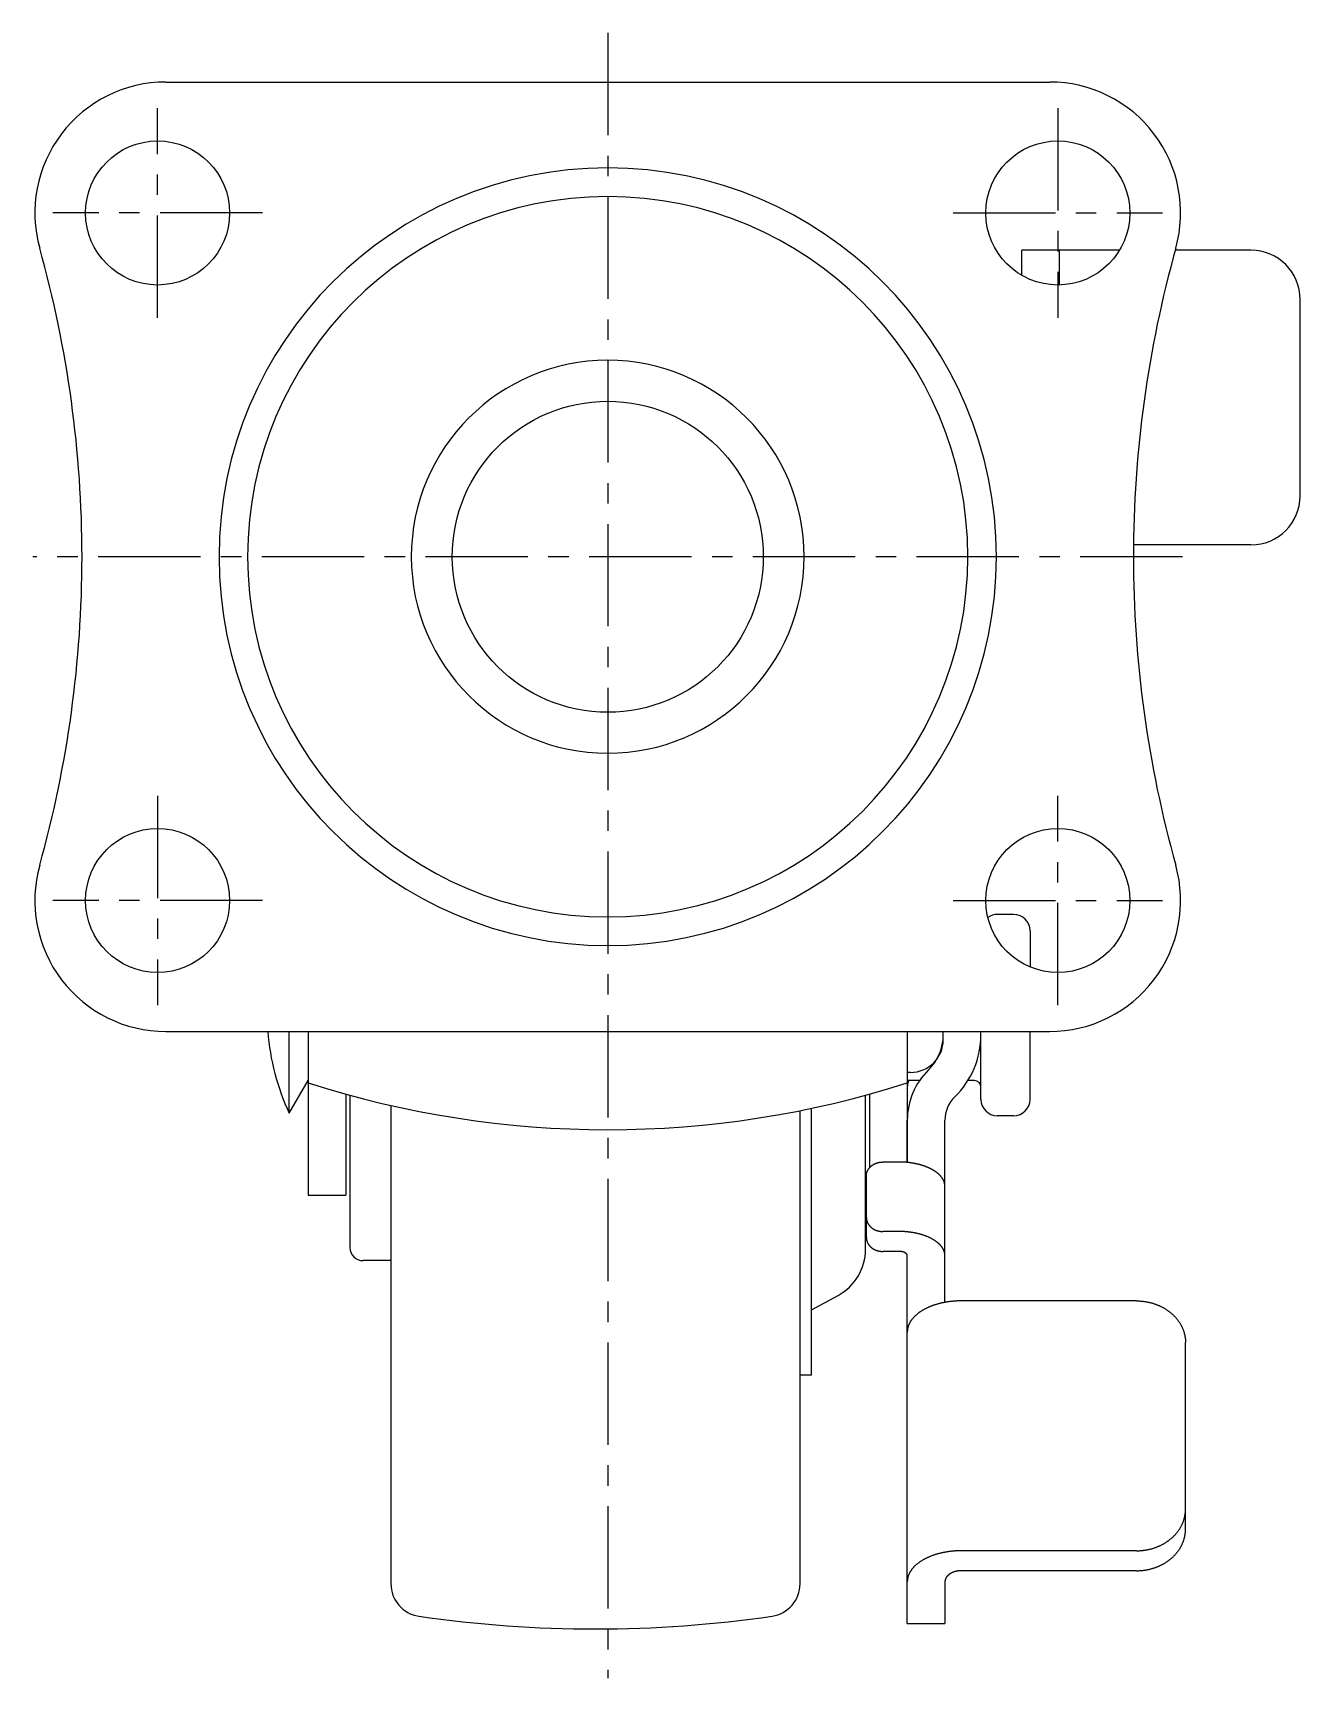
# Model space of a CAD drawing. Extents: x 3 to 224, y -11 to 243.
# Drawn here: x 16.8 to 94.2, y 142.5 to 243 of the extents above; entities that cross this region are included whole.
import ezdxf

# ---------------------------------------------------------------- set-up
doc = ezdxf.new("R2010")
doc.units = 0
doc.header["$LTSCALE"] = 5
doc.linetypes.add('CENTER', pattern=[2, 1.25, -0.25, 0.25, -0.25])
doc.layers.get('0').update_dxf_attribs({"linetype": 'CONTINUOUS'})
doc.layers.add('CENTER', color=1, linetype='CENTER')

msp = doc.modelspace()

# ---------------------------------------------------------------- linework, layer by layer
at = {"color": 7, "linetype": 'CONTINUOUS'}
for p, q in [((24.942576, 239.983358), (78.942576, 239.983358)), ((83.207331, 229.705944), (77.242576, 229.705944)), ((77.242576, 228.172846), (77.242576, 229.705944)), ((79.542576, 227.584495), (79.542576, 229.705944)), ((91.242576, 229.705944), (86.612759, 229.705944)), ((94.242576, 214.705944), (94.242576, 226.705944)), ((91.242576, 211.705944), (84.066209, 211.705944)), ((76.742576, 189.133358), (75.742576, 189.133358)), ((77.742576, 188.133358), (77.742576, 185.925033)), ((24.942576, 181.983358), (78.942576, 181.983358)), ((32.487875, 176.983358), (32.487875, 181.983358)), ((33.642576, 181.983358), (33.642576, 171.983358)), ((70.242576, 181.983358), (70.242576, 173.982545)), ((72.442576, 181.782195), (72.442576, 181.983358)), ((72.442576, 181.483358), (72.442576, 181.983358)), ((74.742576, 177.833358), (74.742576, 181.983358)), ((74.742576, 181.782195), (74.742576, 181.983358)), ((77.742576, 177.833358), (77.742576, 181.983358)), ((32.487875, 176.983358), (33.642576, 178.983358)), ((70.442576, 179.483358), (70.242576, 179.483358)), ((70.991054, 178.983358), (70.242576, 178.983358)), ((74.342576, 178.983358), (73.943299, 178.983358)), ((35.942576, 178.156029), (35.942576, 171.983358)), ((36.192576, 178.087439), (36.192576, 168.783358)), ((67.692576, 168.675459), (67.692576, 178.087439)), ((67.942576, 178.156029), (67.942576, 173.667175)), ((38.692576, 177.464665), (38.692576, 148.242442)), ((63.692576, 148.242442), (63.692576, 177.145127)), ((64.392576, 160.983358), (64.392576, 177.289257)), ((70.242576, 173.982545), (70.242576, 176.559169)), ((72.542576, 165.436405), (72.542576, 176.559169)), ((76.742576, 176.833358), (75.742576, 176.833358)), ((69.742576, 174.006394), (68.742576, 174.006394)), ((67.742576, 169.395387), (67.742576, 173.158346)), ((33.642576, 171.983358), (35.942576, 171.983358)), ((69.742576, 169.766153), (68.742576, 169.766153)), ((38.692576, 167.983358), (36.992576, 167.983358)), ((69.742576, 168.547339), (68.742576, 168.547339)), ((70.242576, 147.453872), (70.242576, 168.282379)), ((64.392576, 164.983358), (66.014861, 165.860739)), ((84.242576, 165.525913), (73.542576, 165.525913)), ((87.242576, 151.586377), (87.242576, 162.981769)), ((64.392576, 160.983358), (63.692576, 160.983358)), ((84.242576, 150.261047), (73.542576, 150.261047)), ((84.242576, 149.042233), (73.542576, 149.042233)), ((72.542576, 148.357408), (72.542576, 145.820407)), ((70.242576, 145.820407), (70.242576, 147.453872)), ((70.242576, 145.820407), (72.542576, 145.820407))]:
    msp.add_line(p, q, dxfattribs=at)
for points in [[(67.7426, 173.158, 0), (67.7427, 173.169, 0), (67.7429, 173.179, 0), (67.7433, 173.19, 0), (67.7438, 173.2, 0), (67.7445, 173.21, 0), (67.7453, 173.221, 0), (67.7463, 173.231, 0), (67.7474, 173.241, 0), (67.7487, 173.252, 0), (67.7501, 173.262, 0), (67.7517, 173.272, 0), (67.7534, 173.283, 0), (67.7553, 173.293, 0), (67.7573, 173.303, 0), (67.7595, 173.314, 0), (67.7618, 173.324, 0), (67.7643, 173.334, 0), (67.7669, 173.344, 0), (67.7696, 173.354, 0), (67.7725, 173.364, 0), (67.7756, 173.374, 0), (67.7788, 173.385, 0), (67.7821, 173.395, 0), (67.7856, 173.405, 0), (67.7893, 173.414, 0), (67.793, 173.424, 0), (67.797, 173.434, 0), (67.801, 173.444, 0), (67.8052, 173.454, 0), (67.8096, 173.464, 0), (67.8141, 173.473, 0), (67.8187, 173.483, 0), (67.8235, 173.492, 0), (67.8284, 173.502, 0), (67.8334, 173.511, 0), (67.8386, 173.521, 0), (67.8439, 173.53, 0), (67.8494, 173.54, 0), (67.8549, 173.549, 0), (67.8607, 173.558, 0), (67.8665, 173.567, 0), (67.8725, 173.576, 0), (67.8786, 173.585, 0), (67.8848, 173.594, 0), (67.8912, 173.603, 0), (67.8977, 173.612, 0), (67.9044, 173.621, 0), (67.9111, 173.629, 0), (67.918, 173.638, 0), (67.925, 173.647, 0), (67.9321, 173.655, 0), (67.9394, 173.664, 0), (67.9467, 173.672, 0), (67.9542, 173.68, 0), (67.9618, 173.688, 0), (67.9696, 173.696, 0), (67.9774, 173.704, 0), (67.9854, 173.712, 0), (67.9934, 173.72, 0), (68.0016, 173.728, 0), (68.0099, 173.736, 0), (68.0183, 173.743, 0), (68.0268, 173.751, 0), (68.0355, 173.758, 0), (68.0442, 173.765, 0), (68.053, 173.773, 0), (68.062, 173.78, 0), (68.071, 173.787, 0), (68.0802, 173.794, 0), (68.0894, 173.8, 0), (68.0987, 173.807, 0), (68.1082, 173.814, 0), (68.1177, 173.82, 0), (68.1273, 173.827, 0), (68.1371, 173.833, 0), (68.1469, 173.84, 0), (68.1568, 173.846, 0), (68.1668, 173.852, 0), (68.1768, 173.858, 0), (68.187, 173.863, 0), (68.1973, 173.869, 0), (68.2076, 173.875, 0), (68.218, 173.88, 0), (68.2285, 173.886, 0), (68.239, 173.891, 0), (68.2497, 173.896, 0), (68.2604, 173.901, 0), (68.2712, 173.906, 0), (68.282, 173.911, 0), (68.293, 173.916, 0), (68.304, 173.92, 0), (68.315, 173.925, 0), (68.3261, 173.929, 0), (68.3373, 173.934, 0), (68.3486, 173.938, 0), (68.3599, 173.942, 0), (68.3713, 173.946, 0), (68.3827, 173.95, 0), (68.3942, 173.953, 0), (68.4057, 173.957, 0), (68.4173, 173.96, 0), (68.4289, 173.964, 0), (68.4406, 173.967, 0), (68.4523, 173.97, 0), (68.4641, 173.973, 0), (68.4759, 173.976, 0), (68.4877, 173.978, 0), (68.4996, 173.981, 0), (68.5115, 173.983, 0), (68.5235, 173.986, 0), (68.5355, 173.988, 0), (68.5475, 173.99, 0), (68.5595, 173.992, 0), (68.5716, 173.994, 0), (68.5837, 173.996, 0), (68.5958, 173.997, 0), (68.608, 173.999, 0), (68.6202, 174, 0), (68.6324, 174.001, 0), (68.6446, 174.002, 0), (68.6568, 174.003, 0), (68.669, 174.004, 0), (68.6813, 174.005, 0), (68.6935, 174.005, 0), (68.7058, 174.006, 0), (68.718, 174.006, 0), (68.7303, 174.006, 0), (68.7426, 174.006, 0)], [(72.5426, 172.523, 0), (72.5424, 172.541, 0), (72.5417, 172.559, 0), (72.5407, 172.577, 0), (72.5392, 172.595, 0), (72.5373, 172.614, 0), (72.535, 172.632, 0), (72.5323, 172.65, 0), (72.5291, 172.668, 0), (72.5255, 172.686, 0), (72.5215, 172.704, 0), (72.5171, 172.722, 0), (72.5123, 172.74, 0), (72.507, 172.758, 0), (72.5014, 172.776, 0), (72.4953, 172.794, 0), (72.4888, 172.812, 0), (72.4819, 172.83, 0), (72.4745, 172.848, 0), (72.4668, 172.865, 0), (72.4587, 172.883, 0), (72.4501, 172.901, 0), (72.4411, 172.918, 0), (72.4318, 172.936, 0), (72.422, 172.953, 0), (72.4118, 172.971, 0), (72.4013, 172.988, 0), (72.3903, 173.005, 0), (72.3789, 173.022, 0), (72.3671, 173.04, 0), (72.355, 173.057, 0), (72.3424, 173.074, 0), (72.3294, 173.09, 0), (72.3161, 173.107, 0), (72.3024, 173.124, 0), (72.2882, 173.141, 0), (72.2737, 173.157, 0), (72.2589, 173.173, 0), (72.2436, 173.19, 0), (72.228, 173.206, 0), (72.212, 173.222, 0), (72.1956, 173.238, 0), (72.1788, 173.254, 0), (72.1617, 173.27, 0), (72.1442, 173.285, 0), (72.1264, 173.301, 0), (72.1082, 173.316, 0), (72.0896, 173.332, 0), (72.0707, 173.347, 0), (72.0514, 173.362, 0), (72.0318, 173.377, 0), (72.0119, 173.392, 0), (71.9916, 173.407, 0), (71.9709, 173.421, 0), (71.9499, 173.435, 0), (71.9286, 173.45, 0), (71.907, 173.464, 0), (71.885, 173.478, 0), (71.8628, 173.492, 0), (71.8402, 173.505, 0), (71.8172, 173.519, 0), (71.794, 173.532, 0), (71.7705, 173.546, 0), (71.7466, 173.559, 0), (71.7225, 173.572, 0), (71.698, 173.585, 0), (71.6733, 173.597, 0), (71.6483, 173.61, 0), (71.6229, 173.622, 0), (71.5973, 173.634, 0), (71.5715, 173.646, 0), (71.5453, 173.658, 0), (71.5189, 173.67, 0), (71.4922, 173.681, 0), (71.4652, 173.692, 0), (71.438, 173.703, 0), (71.4105, 173.714, 0), (71.3828, 173.725, 0), (71.3548, 173.736, 0), (71.3266, 173.746, 0), (71.2982, 173.756, 0), (71.2695, 173.766, 0), (71.2406, 173.776, 0), (71.2114, 173.786, 0), (71.1821, 173.795, 0), (71.1525, 173.805, 0), (71.1227, 173.814, 0), (71.0927, 173.823, 0), (71.0625, 173.831, 0), (71.0321, 173.84, 0), (71.0015, 173.848, 0), (70.9707, 173.856, 0), (70.9397, 173.864, 0), (70.9086, 173.872, 0), (70.8773, 173.879, 0), (70.8458, 173.886, 0), (70.8141, 173.893, 0), (70.7823, 173.9, 0), (70.7503, 173.907, 0), (70.7181, 173.913, 0), (70.6859, 173.92, 0), (70.6534, 173.926, 0), (70.6209, 173.932, 0), (70.5882, 173.937, 0), (70.5554, 173.943, 0), (70.5224, 173.948, 0), (70.4894, 173.953, 0), (70.4562, 173.957, 0), (70.4229, 173.962, 0), (70.3895, 173.966, 0), (70.3561, 173.97, 0), (70.3225, 173.974, 0), (70.2888, 173.978, 0), (70.2551, 173.981, 0), (70.2213, 173.985, 0), (70.1874, 173.988, 0), (70.1534, 173.99, 0), (70.1194, 173.993, 0), (70.0853, 173.995, 0), (70.0512, 173.997, 0), (70.017, 173.999, 0), (69.9828, 174.001, 0), (69.9486, 174.002, 0), (69.9143, 174.004, 0), (69.88, 174.005, 0), (69.8456, 174.005, 0), (69.8113, 174.006, 0), (69.7769, 174.006, 0), (69.7426, 174.006, 0)], [(67.7426, 170.614, 0), (67.7427, 170.604, 0), (67.7429, 170.593, 0), (67.7433, 170.583, 0), (67.7438, 170.573, 0), (67.7445, 170.562, 0), (67.7453, 170.552, 0), (67.7463, 170.541, 0), (67.7474, 170.531, 0), (67.7487, 170.521, 0), (67.7501, 170.51, 0), (67.7517, 170.5, 0), (67.7534, 170.49, 0), (67.7553, 170.479, 0), (67.7573, 170.469, 0), (67.7595, 170.459, 0), (67.7618, 170.449, 0), (67.7643, 170.439, 0), (67.7669, 170.428, 0), (67.7696, 170.418, 0), (67.7725, 170.408, 0), (67.7756, 170.398, 0), (67.7788, 170.388, 0), (67.7821, 170.378, 0), (67.7856, 170.368, 0), (67.7893, 170.358, 0), (67.793, 170.348, 0), (67.797, 170.338, 0), (67.801, 170.329, 0), (67.8052, 170.319, 0), (67.8096, 170.309, 0), (67.8141, 170.299, 0), (67.8187, 170.29, 0), (67.8235, 170.28, 0), (67.8284, 170.271, 0), (67.8334, 170.261, 0), (67.8386, 170.252, 0), (67.8439, 170.242, 0), (67.8494, 170.233, 0), (67.8549, 170.224, 0), (67.8607, 170.214, 0), (67.8665, 170.205, 0), (67.8725, 170.196, 0), (67.8786, 170.187, 0), (67.8848, 170.178, 0), (67.8912, 170.169, 0), (67.8977, 170.16, 0), (67.9044, 170.152, 0), (67.9111, 170.143, 0), (67.918, 170.134, 0), (67.925, 170.126, 0), (67.9321, 170.117, 0), (67.9394, 170.109, 0), (67.9467, 170.101, 0), (67.9542, 170.092, 0), (67.9618, 170.084, 0), (67.9696, 170.076, 0), (67.9774, 170.068, 0), (67.9854, 170.06, 0), (67.9934, 170.052, 0), (68.0016, 170.045, 0), (68.0099, 170.037, 0), (68.0183, 170.029, 0), (68.0268, 170.022, 0), (68.0355, 170.015, 0), (68.0442, 170.007, 0), (68.053, 170, 0), (68.062, 169.993, 0), (68.071, 169.986, 0), (68.0802, 169.979, 0), (68.0894, 169.972, 0), (68.0987, 169.965, 0), (68.1082, 169.959, 0), (68.1177, 169.952, 0), (68.1273, 169.946, 0), (68.1371, 169.939, 0), (68.1469, 169.933, 0), (68.1568, 169.927, 0), (68.1668, 169.921, 0), (68.1768, 169.915, 0), (68.187, 169.909, 0), (68.1973, 169.903, 0), (68.2076, 169.898, 0), (68.218, 169.892, 0), (68.2285, 169.887, 0), (68.239, 169.882, 0), (68.2497, 169.876, 0), (68.2604, 169.871, 0), (68.2712, 169.866, 0), (68.282, 169.861, 0), (68.293, 169.857, 0), (68.304, 169.852, 0), (68.315, 169.848, 0), (68.3261, 169.843, 0), (68.3373, 169.839, 0), (68.3486, 169.835, 0), (68.3599, 169.831, 0), (68.3713, 169.827, 0), (68.3827, 169.823, 0), (68.3942, 169.819, 0), (68.4057, 169.816, 0), (68.4173, 169.812, 0), (68.4289, 169.809, 0), (68.4406, 169.806, 0), (68.4523, 169.803, 0), (68.4641, 169.8, 0), (68.4759, 169.797, 0), (68.4877, 169.794, 0), (68.4996, 169.792, 0), (68.5115, 169.789, 0), (68.5235, 169.787, 0), (68.5355, 169.785, 0), (68.5475, 169.782, 0), (68.5595, 169.78, 0), (68.5716, 169.779, 0), (68.5837, 169.777, 0), (68.5958, 169.775, 0), (68.608, 169.774, 0), (68.6202, 169.773, 0), (68.6324, 169.771, 0), (68.6446, 169.77, 0), (68.6568, 169.769, 0), (68.669, 169.768, 0), (68.6813, 169.768, 0), (68.6935, 169.767, 0), (68.7058, 169.767, 0), (68.718, 169.766, 0), (68.7303, 169.766, 0), (68.7426, 169.766, 0)], [(67.7426, 169.395, 0), (67.7427, 169.385, 0), (67.7429, 169.375, 0), (67.7433, 169.364, 0), (67.7438, 169.354, 0), (67.7445, 169.343, 0), (67.7453, 169.333, 0), (67.7463, 169.323, 0), (67.7474, 169.312, 0), (67.7487, 169.302, 0), (67.7501, 169.292, 0), (67.7517, 169.281, 0), (67.7534, 169.271, 0), (67.7553, 169.261, 0), (67.7573, 169.25, 0), (67.7595, 169.24, 0), (67.7618, 169.23, 0), (67.7643, 169.22, 0), (67.7669, 169.21, 0), (67.7696, 169.199, 0), (67.7725, 169.189, 0), (67.7756, 169.179, 0), (67.7788, 169.169, 0), (67.7821, 169.159, 0), (67.7856, 169.149, 0), (67.7893, 169.139, 0), (67.793, 169.129, 0), (67.797, 169.12, 0), (67.801, 169.11, 0), (67.8052, 169.1, 0), (67.8096, 169.09, 0), (67.8141, 169.08, 0), (67.8187, 169.071, 0), (67.8235, 169.061, 0), (67.8284, 169.052, 0), (67.8334, 169.042, 0), (67.8386, 169.033, 0), (67.8439, 169.023, 0), (67.8494, 169.014, 0), (67.8549, 169.005, 0), (67.8607, 168.996, 0), (67.8665, 168.986, 0), (67.8725, 168.977, 0), (67.8786, 168.968, 0), (67.8848, 168.959, 0), (67.8912, 168.951, 0), (67.8977, 168.942, 0), (67.9044, 168.933, 0), (67.9111, 168.924, 0), (67.918, 168.916, 0), (67.925, 168.907, 0), (67.9321, 168.899, 0), (67.9394, 168.89, 0), (67.9467, 168.882, 0), (67.9542, 168.874, 0), (67.9618, 168.865, 0), (67.9696, 168.857, 0), (67.9774, 168.849, 0), (67.9854, 168.841, 0), (67.9934, 168.834, 0), (68.0016, 168.826, 0), (68.0099, 168.818, 0), (68.0183, 168.811, 0), (68.0268, 168.803, 0), (68.0355, 168.796, 0), (68.0442, 168.788, 0), (68.053, 168.781, 0), (68.062, 168.774, 0), (68.071, 168.767, 0), (68.0802, 168.76, 0), (68.0894, 168.753, 0), (68.0987, 168.746, 0), (68.1082, 168.74, 0), (68.1177, 168.733, 0), (68.1273, 168.727, 0), (68.1371, 168.72, 0), (68.1469, 168.714, 0), (68.1568, 168.708, 0), (68.1668, 168.702, 0), (68.1768, 168.696, 0), (68.187, 168.69, 0), (68.1973, 168.685, 0), (68.2076, 168.679, 0), (68.218, 168.673, 0), (68.2285, 168.668, 0), (68.239, 168.663, 0), (68.2497, 168.658, 0), (68.2604, 168.652, 0), (68.2712, 168.647, 0), (68.282, 168.643, 0), (68.293, 168.638, 0), (68.304, 168.633, 0), (68.315, 168.629, 0), (68.3261, 168.624, 0), (68.3373, 168.62, 0), (68.3486, 168.616, 0), (68.3599, 168.612, 0), (68.3713, 168.608, 0), (68.3827, 168.604, 0), (68.3942, 168.6, 0), (68.4057, 168.597, 0), (68.4173, 168.593, 0), (68.4289, 168.59, 0), (68.4406, 168.587, 0), (68.4523, 168.584, 0), (68.4641, 168.581, 0), (68.4759, 168.578, 0), (68.4877, 168.575, 0), (68.4996, 168.573, 0), (68.5115, 168.57, 0), (68.5235, 168.568, 0), (68.5355, 168.566, 0), (68.5475, 168.564, 0), (68.5595, 168.562, 0), (68.5716, 168.56, 0), (68.5837, 168.558, 0), (68.5958, 168.557, 0), (68.608, 168.555, 0), (68.6202, 168.554, 0), (68.6324, 168.553, 0), (68.6446, 168.551, 0), (68.6568, 168.55, 0), (68.669, 168.55, 0), (68.6813, 168.549, 0), (68.6935, 168.548, 0), (68.7058, 168.548, 0), (68.718, 168.548, 0), (68.7303, 168.547, 0), (68.7426, 168.547, 0)], [(72.5426, 168.282, 0), (72.5424, 168.301, 0), (72.5417, 168.319, 0), (72.5407, 168.337, 0), (72.5392, 168.355, 0), (72.5373, 168.373, 0), (72.535, 168.392, 0), (72.5323, 168.41, 0), (72.5291, 168.428, 0), (72.5255, 168.446, 0), (72.5215, 168.464, 0), (72.5171, 168.482, 0), (72.5123, 168.5, 0), (72.507, 168.518, 0), (72.5014, 168.536, 0), (72.4953, 168.554, 0), (72.4888, 168.572, 0), (72.4819, 168.59, 0), (72.4745, 168.607, 0), (72.4668, 168.625, 0), (72.4587, 168.643, 0), (72.4501, 168.661, 0), (72.4411, 168.678, 0), (72.4318, 168.696, 0), (72.422, 168.713, 0), (72.4118, 168.73, 0), (72.4013, 168.748, 0), (72.3903, 168.765, 0), (72.3789, 168.782, 0), (72.3671, 168.799, 0), (72.355, 168.816, 0), (72.3424, 168.833, 0), (72.3294, 168.85, 0), (72.3161, 168.867, 0), (72.3024, 168.884, 0), (72.2882, 168.9, 0), (72.2737, 168.917, 0), (72.2589, 168.933, 0), (72.2436, 168.95, 0), (72.228, 168.966, 0), (72.212, 168.982, 0), (72.1956, 168.998, 0), (72.1788, 169.014, 0), (72.1617, 169.03, 0), (72.1442, 169.045, 0), (72.1264, 169.061, 0), (72.1082, 169.076, 0), (72.0896, 169.092, 0), (72.0707, 169.107, 0), (72.0514, 169.122, 0), (72.0318, 169.137, 0), (72.0119, 169.152, 0), (71.9916, 169.166, 0), (71.9709, 169.181, 0), (71.9499, 169.195, 0), (71.9286, 169.21, 0), (71.907, 169.224, 0), (71.885, 169.238, 0), (71.8628, 169.252, 0), (71.8402, 169.265, 0), (71.8172, 169.279, 0), (71.794, 169.292, 0), (71.7705, 169.306, 0), (71.7466, 169.319, 0), (71.7225, 169.332, 0), (71.698, 169.344, 0), (71.6733, 169.357, 0), (71.6483, 169.369, 0), (71.6229, 169.382, 0), (71.5973, 169.394, 0), (71.5715, 169.406, 0), (71.5453, 169.418, 0), (71.5189, 169.429, 0), (71.4922, 169.441, 0), (71.4652, 169.452, 0), (71.438, 169.463, 0), (71.4105, 169.474, 0), (71.3828, 169.485, 0), (71.3548, 169.495, 0), (71.3266, 169.506, 0), (71.2982, 169.516, 0), (71.2695, 169.526, 0), (71.2406, 169.536, 0), (71.2114, 169.546, 0), (71.1821, 169.555, 0), (71.1525, 169.564, 0), (71.1227, 169.573, 0), (71.0927, 169.582, 0), (71.0625, 169.591, 0), (71.0321, 169.599, 0), (71.0015, 169.608, 0), (70.9707, 169.616, 0), (70.9397, 169.624, 0), (70.9086, 169.631, 0), (70.8773, 169.639, 0), (70.8458, 169.646, 0), (70.8141, 169.653, 0), (70.7823, 169.66, 0), (70.7503, 169.667, 0), (70.7181, 169.673, 0), (70.6859, 169.679, 0), (70.6534, 169.685, 0), (70.6209, 169.691, 0), (70.5882, 169.697, 0), (70.5554, 169.702, 0), (70.5224, 169.707, 0), (70.4894, 169.712, 0), (70.4562, 169.717, 0), (70.4229, 169.722, 0), (70.3895, 169.726, 0), (70.3561, 169.73, 0), (70.3225, 169.734, 0), (70.2888, 169.738, 0), (70.2551, 169.741, 0), (70.2213, 169.744, 0), (70.1874, 169.747, 0), (70.1534, 169.75, 0), (70.1194, 169.753, 0), (70.0853, 169.755, 0), (70.0512, 169.757, 0), (70.017, 169.759, 0), (69.9828, 169.761, 0), (69.9486, 169.762, 0), (69.9143, 169.763, 0), (69.88, 169.764, 0), (69.8456, 169.765, 0), (69.8113, 169.766, 0), (69.7769, 169.766, 0), (69.7426, 169.766, 0)], [(70.2426, 168.282, 0), (70.2425, 168.286, 0), (70.2424, 168.289, 0), (70.2422, 168.292, 0), (70.242, 168.295, 0), (70.2416, 168.299, 0), (70.2412, 168.302, 0), (70.2407, 168.305, 0), (70.2402, 168.308, 0), (70.2395, 168.312, 0), (70.2388, 168.315, 0), (70.238, 168.318, 0), (70.2372, 168.321, 0), (70.2362, 168.324, 0), (70.2352, 168.328, 0), (70.2341, 168.331, 0), (70.233, 168.334, 0), (70.2317, 168.337, 0), (70.2304, 168.34, 0), (70.229, 168.344, 0), (70.2276, 168.347, 0), (70.2261, 168.35, 0), (70.2245, 168.353, 0), (70.2228, 168.356, 0), (70.221, 168.359, 0), (70.2192, 168.362, 0), (70.2173, 168.365, 0), (70.2154, 168.369, 0), (70.2133, 168.372, 0), (70.2112, 168.375, 0), (70.2091, 168.378, 0), (70.2068, 168.381, 0), (70.2045, 168.384, 0), (70.2021, 168.387, 0), (70.1997, 168.39, 0), (70.1972, 168.393, 0), (70.1946, 168.396, 0), (70.1919, 168.399, 0), (70.1892, 168.402, 0), (70.1864, 168.404, 0), (70.1835, 168.407, 0), (70.1806, 168.41, 0), (70.1776, 168.413, 0), (70.1746, 168.416, 0), (70.1714, 168.419, 0), (70.1683, 168.421, 0), (70.165, 168.424, 0), (70.1617, 168.427, 0), (70.1583, 168.43, 0), (70.1549, 168.432, 0), (70.1514, 168.435, 0), (70.1478, 168.438, 0), (70.1442, 168.44, 0), (70.1405, 168.443, 0), (70.1367, 168.445, 0), (70.1329, 168.448, 0), (70.1291, 168.45, 0), (70.1252, 168.453, 0), (70.1212, 168.455, 0), (70.1171, 168.458, 0), (70.1131, 168.46, 0), (70.1089, 168.463, 0), (70.1047, 168.465, 0), (70.1004, 168.467, 0), (70.0961, 168.47, 0), (70.0918, 168.472, 0), (70.0873, 168.474, 0), (70.0829, 168.477, 0), (70.0784, 168.479, 0), (70.0738, 168.481, 0), (70.0692, 168.483, 0), (70.0645, 168.485, 0), (70.0598, 168.487, 0), (70.055, 168.489, 0), (70.0502, 168.491, 0), (70.0453, 168.493, 0), (70.0404, 168.495, 0), (70.0355, 168.497, 0), (70.0305, 168.499, 0), (70.0254, 168.501, 0), (70.0204, 168.503, 0), (70.0152, 168.504, 0), (70.0101, 168.506, 0), (70.0049, 168.508, 0), (69.9996, 168.51, 0), (69.9943, 168.511, 0), (69.989, 168.513, 0), (69.9837, 168.515, 0), (69.9783, 168.516, 0), (69.9728, 168.518, 0), (69.9674, 168.519, 0), (69.9619, 168.52, 0), (69.9564, 168.522, 0), (69.9508, 168.523, 0), (69.9452, 168.525, 0), (69.9396, 168.526, 0), (69.9339, 168.527, 0), (69.9282, 168.528, 0), (69.9225, 168.53, 0), (69.9168, 168.531, 0), (69.911, 168.532, 0), (69.9052, 168.533, 0), (69.8994, 168.534, 0), (69.8936, 168.535, 0), (69.8877, 168.536, 0), (69.8818, 168.537, 0), (69.8759, 168.538, 0), (69.87, 168.539, 0), (69.8641, 168.539, 0), (69.8581, 168.54, 0), (69.8521, 168.541, 0), (69.8461, 168.542, 0), (69.8401, 168.542, 0), (69.8341, 168.543, 0), (69.8281, 168.543, 0), (69.822, 168.544, 0), (69.8159, 168.544, 0), (69.8099, 168.545, 0), (69.8038, 168.545, 0), (69.7977, 168.546, 0), (69.7916, 168.546, 0), (69.7855, 168.546, 0), (69.7794, 168.547, 0), (69.7732, 168.547, 0), (69.7671, 168.547, 0), (69.761, 168.547, 0), (69.7548, 168.547, 0), (69.7487, 168.547, 0), (69.7426, 168.547, 0)], [(73.5426, 165.526, 0), (73.5021, 165.526, 0), (73.4616, 165.525, 0), (73.4211, 165.525, 0), (73.3807, 165.524, 0), (73.3402, 165.522, 0), (73.2998, 165.521, 0), (73.2594, 165.519, 0), (73.2191, 165.517, 0), (73.1788, 165.514, 0), (73.1386, 165.512, 0), (73.0985, 165.509, 0), (73.0584, 165.505, 0), (73.0183, 165.502, 0), (72.9784, 165.498, 0), (72.9385, 165.494, 0), (72.8988, 165.489, 0), (72.8591, 165.485, 0), (72.8195, 165.48, 0), (72.7801, 165.474, 0), (72.7407, 165.469, 0), (72.7015, 165.463, 0), (72.6624, 165.457, 0), (72.6235, 165.451, 0), (72.5846, 165.444, 0), (72.546, 165.437, 0), (72.5074, 165.43, 0), (72.4691, 165.422, 0), (72.4308, 165.415, 0), (72.3928, 165.407, 0), (72.3549, 165.398, 0), (72.3172, 165.39, 0), (72.2797, 165.381, 0), (72.2424, 165.372, 0), (72.2053, 165.363, 0), (72.1684, 165.353, 0), (72.1316, 165.343, 0), (72.0951, 165.333, 0), (72.0589, 165.323, 0), (72.0228, 165.312, 0), (71.987, 165.301, 0), (71.9514, 165.29, 0), (71.916, 165.279, 0), (71.8809, 165.267, 0), (71.846, 165.255, 0), (71.8114, 165.243, 0), (71.7771, 165.231, 0), (71.743, 165.218, 0), (71.7092, 165.205, 0), (71.6757, 165.192, 0), (71.6424, 165.179, 0), (71.6094, 165.165, 0), (71.5768, 165.151, 0), (71.5444, 165.137, 0), (71.5123, 165.123, 0), (71.4805, 165.109, 0), (71.4491, 165.094, 0), (71.4179, 165.079, 0), (71.3871, 165.064, 0), (71.3566, 165.048, 0), (71.3264, 165.033, 0), (71.2966, 165.017, 0), (71.2671, 165.001, 0), (71.2379, 164.985, 0), (71.2091, 164.968, 0), (71.1807, 164.952, 0), (71.1526, 164.935, 0), (71.1248, 164.918, 0), (71.0974, 164.901, 0), (71.0704, 164.883, 0), (71.0438, 164.866, 0), (71.0175, 164.848, 0), (70.9916, 164.83, 0), (70.9661, 164.812, 0), (70.941, 164.793, 0), (70.9163, 164.775, 0), (70.892, 164.756, 0), (70.8681, 164.737, 0), (70.8445, 164.718, 0), (70.8214, 164.699, 0), (70.7987, 164.68, 0), (70.7764, 164.66, 0), (70.7546, 164.641, 0), (70.7331, 164.621, 0), (70.7121, 164.601, 0), (70.6915, 164.581, 0), (70.6713, 164.561, 0), (70.6515, 164.54, 0), (70.6322, 164.52, 0), (70.6134, 164.499, 0), (70.5949, 164.478, 0), (70.577, 164.457, 0), (70.5594, 164.436, 0), (70.5423, 164.415, 0), (70.5257, 164.394, 0), (70.5095, 164.372, 0), (70.4938, 164.351, 0), (70.4785, 164.329, 0), (70.4637, 164.307, 0), (70.4494, 164.286, 0), (70.4355, 164.264, 0), (70.4221, 164.242, 0), (70.4091, 164.219, 0), (70.3967, 164.197, 0), (70.3847, 164.175, 0), (70.3732, 164.152, 0), (70.3621, 164.13, 0), (70.3516, 164.107, 0), (70.3415, 164.085, 0), (70.3319, 164.062, 0), (70.3228, 164.039, 0), (70.3141, 164.017, 0), (70.306, 163.994, 0), (70.2983, 163.971, 0), (70.2912, 163.948, 0), (70.2845, 163.925, 0), (70.2783, 163.902, 0), (70.2726, 163.878, 0), (70.2674, 163.855, 0), (70.2627, 163.832, 0), (70.2585, 163.809, 0), (70.2547, 163.786, 0), (70.2515, 163.762, 0), (70.2488, 163.739, 0), (70.2466, 163.716, 0), (70.2448, 163.692, 0), (70.2436, 163.669, 0), (70.2428, 163.646, 0), (70.2426, 163.622, 0)], [(84.2426, 165.526, 0), (84.2794, 165.526, 0), (84.3162, 165.525, 0), (84.353, 165.524, 0), (84.3898, 165.523, 0), (84.4265, 165.521, 0), (84.4633, 165.519, 0), (84.5, 165.517, 0), (84.5366, 165.514, 0), (84.5732, 165.51, 0), (84.6098, 165.507, 0), (84.6463, 165.503, 0), (84.6828, 165.498, 0), (84.7192, 165.494, 0), (84.7555, 165.488, 0), (84.7917, 165.483, 0), (84.8278, 165.477, 0), (84.8639, 165.471, 0), (84.8999, 165.464, 0), (84.9358, 165.457, 0), (84.9715, 165.45, 0), (85.0072, 165.442, 0), (85.0427, 165.434, 0), (85.0781, 165.425, 0), (85.1134, 165.416, 0), (85.1486, 165.407, 0), (85.1836, 165.398, 0), (85.2185, 165.388, 0), (85.2532, 165.377, 0), (85.2878, 165.366, 0), (85.3223, 165.355, 0), (85.3565, 165.344, 0), (85.3906, 165.332, 0), (85.4246, 165.32, 0), (85.4583, 165.308, 0), (85.4919, 165.295, 0), (85.5252, 165.282, 0), (85.5584, 165.268, 0), (85.5914, 165.254, 0), (85.6242, 165.24, 0), (85.6568, 165.226, 0), (85.6891, 165.211, 0), (85.7213, 165.195, 0), (85.7532, 165.18, 0), (85.7849, 165.164, 0), (85.8163, 165.148, 0), (85.8476, 165.131, 0), (85.8786, 165.114, 0), (85.9093, 165.097, 0), (85.9398, 165.08, 0), (85.97, 165.062, 0), (86, 165.044, 0), (86.0297, 165.025, 0), (86.0591, 165.006, 0), (86.0883, 164.987, 0), (86.1172, 164.968, 0), (86.1458, 164.948, 0), (86.1741, 164.928, 0), (86.2021, 164.908, 0), (86.2298, 164.888, 0), (86.2573, 164.867, 0), (86.2844, 164.846, 0), (86.3112, 164.824, 0), (86.3377, 164.803, 0), (86.3639, 164.781, 0), (86.3898, 164.759, 0), (86.4153, 164.736, 0), (86.4405, 164.713, 0), (86.4654, 164.69, 0), (86.49, 164.667, 0), (86.5142, 164.644, 0), (86.5381, 164.62, 0), (86.5616, 164.596, 0), (86.5848, 164.572, 0), (86.6076, 164.547, 0), (86.6301, 164.522, 0), (86.6522, 164.497, 0), (86.6739, 164.472, 0), (86.6953, 164.447, 0), (86.7163, 164.421, 0), (86.737, 164.395, 0), (86.7573, 164.369, 0), (86.7771, 164.343, 0), (86.7966, 164.316, 0), (86.8158, 164.29, 0), (86.8345, 164.263, 0), (86.8528, 164.236, 0), (86.8708, 164.209, 0), (86.8883, 164.181, 0), (86.9055, 164.153, 0), (86.9222, 164.126, 0), (86.9386, 164.098, 0), (86.9545, 164.07, 0), (86.9701, 164.041, 0), (86.9852, 164.013, 0), (86.9999, 163.984, 0), (87.0142, 163.955, 0), (87.0281, 163.926, 0), (87.0416, 163.897, 0), (87.0546, 163.868, 0), (87.0672, 163.839, 0), (87.0794, 163.809, 0), (87.0912, 163.78, 0), (87.1025, 163.75, 0), (87.1134, 163.72, 0), (87.1239, 163.69, 0), (87.1339, 163.66, 0), (87.1435, 163.63, 0), (87.1527, 163.6, 0), (87.1614, 163.57, 0), (87.1697, 163.539, 0), (87.1775, 163.509, 0), (87.1849, 163.478, 0), (87.1919, 163.447, 0), (87.1984, 163.417, 0), (87.2045, 163.386, 0), (87.2101, 163.355, 0), (87.2153, 163.324, 0), (87.22, 163.293, 0), (87.2243, 163.262, 0), (87.2281, 163.231, 0), (87.2315, 163.2, 0), (87.2344, 163.169, 0), (87.2369, 163.138, 0), (87.239, 163.107, 0), (87.2405, 163.075, 0), (87.2417, 163.044, 0), (87.2424, 163.013, 0), (87.2426, 162.982, 0)], [(84.2426, 150.261, 0), (84.2794, 150.261, 0), (84.3162, 150.262, 0), (84.353, 150.263, 0), (84.3898, 150.264, 0), (84.4265, 150.266, 0), (84.4633, 150.268, 0), (84.5, 150.27, 0), (84.5366, 150.273, 0), (84.5732, 150.277, 0), (84.6098, 150.28, 0), (84.6463, 150.284, 0), (84.6828, 150.289, 0), (84.7192, 150.293, 0), (84.7555, 150.299, 0), (84.7917, 150.304, 0), (84.8278, 150.31, 0), (84.8639, 150.316, 0), (84.8999, 150.323, 0), (84.9358, 150.33, 0), (84.9715, 150.337, 0), (85.0072, 150.345, 0), (85.0427, 150.353, 0), (85.0781, 150.362, 0), (85.1134, 150.371, 0), (85.1486, 150.38, 0), (85.1836, 150.389, 0), (85.2185, 150.399, 0), (85.2532, 150.41, 0), (85.2878, 150.42, 0), (85.3223, 150.432, 0), (85.3565, 150.443, 0), (85.3906, 150.455, 0), (85.4246, 150.467, 0), (85.4583, 150.479, 0), (85.4919, 150.492, 0), (85.5252, 150.505, 0), (85.5584, 150.519, 0), (85.5914, 150.533, 0), (85.6242, 150.547, 0), (85.6568, 150.561, 0), (85.6891, 150.576, 0), (85.7213, 150.592, 0), (85.7532, 150.607, 0), (85.7849, 150.623, 0), (85.8163, 150.639, 0), (85.8476, 150.656, 0), (85.8786, 150.673, 0), (85.9093, 150.69, 0), (85.9398, 150.707, 0), (85.97, 150.725, 0), (86, 150.743, 0), (86.0297, 150.762, 0), (86.0591, 150.78, 0), (86.0883, 150.8, 0), (86.1172, 150.819, 0), (86.1458, 150.839, 0), (86.1741, 150.858, 0), (86.2021, 150.879, 0), (86.2298, 150.899, 0), (86.2573, 150.92, 0), (86.2844, 150.941, 0), (86.3112, 150.963, 0), (86.3377, 150.984, 0), (86.3639, 151.006, 0), (86.3898, 151.028, 0), (86.4153, 151.051, 0), (86.4405, 151.074, 0), (86.4654, 151.097, 0), (86.49, 151.12, 0), (86.5142, 151.143, 0), (86.5381, 151.167, 0), (86.5616, 151.191, 0), (86.5848, 151.215, 0), (86.6076, 151.24, 0), (86.6301, 151.265, 0), (86.6522, 151.29, 0), (86.6739, 151.315, 0), (86.6953, 151.34, 0), (86.7163, 151.366, 0), (86.737, 151.392, 0), (86.7573, 151.418, 0), (86.7771, 151.444, 0), (86.7966, 151.471, 0), (86.8158, 151.497, 0), (86.8345, 151.524, 0), (86.8528, 151.551, 0), (86.8708, 151.578, 0), (86.8883, 151.606, 0), (86.9055, 151.634, 0), (86.9222, 151.661, 0), (86.9386, 151.689, 0), (86.9545, 151.717, 0), (86.9701, 151.746, 0), (86.9852, 151.774, 0), (86.9999, 151.803, 0), (87.0142, 151.832, 0), (87.0281, 151.861, 0), (87.0416, 151.89, 0), (87.0546, 151.919, 0), (87.0672, 151.948, 0), (87.0794, 151.978, 0), (87.0912, 152.007, 0), (87.1025, 152.037, 0), (87.1134, 152.067, 0), (87.1239, 152.097, 0), (87.1339, 152.127, 0), (87.1435, 152.157, 0), (87.1527, 152.187, 0), (87.1614, 152.217, 0), (87.1697, 152.248, 0), (87.1775, 152.278, 0), (87.1849, 152.309, 0), (87.1919, 152.34, 0), (87.1984, 152.37, 0), (87.2045, 152.401, 0), (87.2101, 152.432, 0), (87.2153, 152.463, 0), (87.22, 152.494, 0), (87.2243, 152.525, 0), (87.2281, 152.556, 0), (87.2315, 152.587, 0), (87.2344, 152.618, 0), (87.2369, 152.649, 0), (87.239, 152.68, 0), (87.2405, 152.712, 0), (87.2417, 152.743, 0), (87.2424, 152.774, 0), (87.2426, 152.805, 0)], [(84.2426, 149.042, 0), (84.2794, 149.042, 0), (84.3162, 149.043, 0), (84.353, 149.044, 0), (84.3898, 149.045, 0), (84.4265, 149.047, 0), (84.4633, 149.049, 0), (84.5, 149.052, 0), (84.5366, 149.054, 0), (84.5732, 149.058, 0), (84.6098, 149.061, 0), (84.6463, 149.065, 0), (84.6828, 149.07, 0), (84.7192, 149.075, 0), (84.7555, 149.08, 0), (84.7917, 149.085, 0), (84.8278, 149.091, 0), (84.8639, 149.097, 0), (84.8999, 149.104, 0), (84.9358, 149.111, 0), (84.9715, 149.118, 0), (85.0072, 149.126, 0), (85.0427, 149.134, 0), (85.0781, 149.143, 0), (85.1134, 149.152, 0), (85.1486, 149.161, 0), (85.1836, 149.171, 0), (85.2185, 149.181, 0), (85.2532, 149.191, 0), (85.2878, 149.202, 0), (85.3223, 149.213, 0), (85.3565, 149.224, 0), (85.3906, 149.236, 0), (85.4246, 149.248, 0), (85.4583, 149.26, 0), (85.4919, 149.273, 0), (85.5252, 149.286, 0), (85.5584, 149.3, 0), (85.5914, 149.314, 0), (85.6242, 149.328, 0), (85.6568, 149.343, 0), (85.6891, 149.358, 0), (85.7213, 149.373, 0), (85.7532, 149.388, 0), (85.7849, 149.404, 0), (85.8163, 149.42, 0), (85.8476, 149.437, 0), (85.8786, 149.454, 0), (85.9093, 149.471, 0), (85.9398, 149.489, 0), (85.97, 149.506, 0), (86, 149.524, 0), (86.0297, 149.543, 0), (86.0591, 149.562, 0), (86.0883, 149.581, 0), (86.1172, 149.6, 0), (86.1458, 149.62, 0), (86.1741, 149.64, 0), (86.2021, 149.66, 0), (86.2298, 149.68, 0), (86.2573, 149.701, 0), (86.2844, 149.722, 0), (86.3112, 149.744, 0), (86.3377, 149.765, 0), (86.3639, 149.787, 0), (86.3898, 149.81, 0), (86.4153, 149.832, 0), (86.4405, 149.855, 0), (86.4654, 149.878, 0), (86.49, 149.901, 0), (86.5142, 149.925, 0), (86.5381, 149.948, 0), (86.5616, 149.972, 0), (86.5848, 149.997, 0), (86.6076, 150.021, 0), (86.6301, 150.046, 0), (86.6522, 150.071, 0), (86.6739, 150.096, 0), (86.6953, 150.121, 0), (86.7163, 150.147, 0), (86.737, 150.173, 0), (86.7573, 150.199, 0), (86.7771, 150.225, 0), (86.7966, 150.252, 0), (86.8158, 150.278, 0), (86.8345, 150.305, 0), (86.8528, 150.332, 0), (86.8708, 150.36, 0), (86.8883, 150.387, 0), (86.9055, 150.415, 0), (86.9222, 150.443, 0), (86.9386, 150.47, 0), (86.9545, 150.499, 0), (86.9701, 150.527, 0), (86.9852, 150.555, 0), (86.9999, 150.584, 0), (87.0142, 150.613, 0), (87.0281, 150.642, 0), (87.0416, 150.671, 0), (87.0546, 150.7, 0), (87.0672, 150.729, 0), (87.0794, 150.759, 0), (87.0912, 150.788, 0), (87.1025, 150.818, 0), (87.1134, 150.848, 0), (87.1239, 150.878, 0), (87.1339, 150.908, 0), (87.1435, 150.938, 0), (87.1527, 150.968, 0), (87.1614, 150.999, 0), (87.1697, 151.029, 0), (87.1775, 151.059, 0), (87.1849, 151.09, 0), (87.1919, 151.121, 0), (87.1984, 151.151, 0), (87.2045, 151.182, 0), (87.2101, 151.213, 0), (87.2153, 151.244, 0), (87.22, 151.275, 0), (87.2243, 151.306, 0), (87.2281, 151.337, 0), (87.2315, 151.368, 0), (87.2344, 151.399, 0), (87.2369, 151.43, 0), (87.239, 151.462, 0), (87.2405, 151.493, 0), (87.2417, 151.524, 0), (87.2424, 151.555, 0), (87.2426, 151.586, 0)], [(73.5426, 150.261, 0), (73.5021, 150.261, 0), (73.4616, 150.26, 0), (73.4211, 150.26, 0), (73.3807, 150.259, 0), (73.3402, 150.257, 0), (73.2998, 150.256, 0), (73.2594, 150.254, 0), (73.2191, 150.252, 0), (73.1788, 150.249, 0), (73.1386, 150.247, 0), (73.0985, 150.244, 0), (73.0584, 150.24, 0), (73.0183, 150.237, 0), (72.9784, 150.233, 0), (72.9385, 150.229, 0), (72.8988, 150.224, 0), (72.8591, 150.22, 0), (72.8195, 150.215, 0), (72.7801, 150.21, 0), (72.7407, 150.204, 0), (72.7015, 150.198, 0), (72.6624, 150.192, 0), (72.6235, 150.186, 0), (72.5846, 150.179, 0), (72.546, 150.172, 0), (72.5074, 150.165, 0), (72.4691, 150.158, 0), (72.4308, 150.15, 0), (72.3928, 150.142, 0), (72.3549, 150.133, 0), (72.3172, 150.125, 0), (72.2797, 150.116, 0), (72.2424, 150.107, 0), (72.2053, 150.098, 0), (72.1684, 150.088, 0), (72.1316, 150.078, 0), (72.0951, 150.068, 0), (72.0589, 150.058, 0), (72.0228, 150.047, 0), (71.987, 150.036, 0), (71.9514, 150.025, 0), (71.916, 150.014, 0), (71.8809, 150.002, 0), (71.846, 149.99, 0), (71.8114, 149.978, 0), (71.7771, 149.966, 0), (71.743, 149.953, 0), (71.7092, 149.94, 0), (71.6757, 149.927, 0), (71.6424, 149.914, 0), (71.6094, 149.9, 0), (71.5768, 149.886, 0), (71.5444, 149.872, 0), (71.5123, 149.858, 0), (71.4805, 149.844, 0), (71.4491, 149.829, 0), (71.4179, 149.814, 0), (71.3871, 149.799, 0), (71.3566, 149.783, 0), (71.3264, 149.768, 0), (71.2966, 149.752, 0), (71.2671, 149.736, 0), (71.2379, 149.72, 0), (71.2091, 149.703, 0), (71.1807, 149.687, 0), (71.1526, 149.67, 0), (71.1248, 149.653, 0), (71.0974, 149.636, 0), (71.0704, 149.618, 0), (71.0438, 149.601, 0), (71.0175, 149.583, 0), (70.9916, 149.565, 0), (70.9661, 149.547, 0), (70.941, 149.529, 0), (70.9163, 149.51, 0), (70.892, 149.491, 0), (70.8681, 149.473, 0), (70.8445, 149.454, 0), (70.8214, 149.434, 0), (70.7987, 149.415, 0), (70.7764, 149.396, 0), (70.7546, 149.376, 0), (70.7331, 149.356, 0), (70.7121, 149.336, 0), (70.6915, 149.316, 0), (70.6713, 149.296, 0), (70.6515, 149.275, 0), (70.6322, 149.255, 0), (70.6134, 149.234, 0), (70.5949, 149.213, 0), (70.577, 149.192, 0), (70.5594, 149.171, 0), (70.5423, 149.15, 0), (70.5257, 149.129, 0), (70.5095, 149.107, 0), (70.4938, 149.086, 0), (70.4785, 149.064, 0), (70.4637, 149.043, 0), (70.4494, 149.021, 0), (70.4355, 148.999, 0), (70.4221, 148.977, 0), (70.4091, 148.955, 0), (70.3967, 148.932, 0), (70.3847, 148.91, 0), (70.3732, 148.888, 0), (70.3621, 148.865, 0), (70.3516, 148.843, 0), (70.3415, 148.82, 0), (70.3319, 148.797, 0), (70.3228, 148.774, 0), (70.3141, 148.752, 0), (70.306, 148.729, 0), (70.2983, 148.706, 0), (70.2912, 148.683, 0), (70.2845, 148.66, 0), (70.2783, 148.637, 0), (70.2726, 148.614, 0), (70.2674, 148.59, 0), (70.2627, 148.567, 0), (70.2585, 148.544, 0), (70.2547, 148.521, 0), (70.2515, 148.497, 0), (70.2488, 148.474, 0), (70.2466, 148.451, 0), (70.2448, 148.427, 0), (70.2436, 148.404, 0), (70.2428, 148.381, 0), (70.2426, 148.357, 0)], [(73.5426, 149.042, 0), (73.5303, 149.042, 0), (73.518, 149.042, 0), (73.5058, 149.042, 0), (73.4935, 149.041, 0), (73.4813, 149.041, 0), (73.469, 149.04, 0), (73.4568, 149.04, 0), (73.4446, 149.039, 0), (73.4324, 149.038, 0), (73.4202, 149.037, 0), (73.408, 149.036, 0), (73.3958, 149.035, 0), (73.3837, 149.034, 0), (73.3716, 149.032, 0), (73.3595, 149.031, 0), (73.3475, 149.029, 0), (73.3355, 149.027, 0), (73.3235, 149.026, 0), (73.3115, 149.024, 0), (73.2996, 149.022, 0), (73.2877, 149.02, 0), (73.2759, 149.017, 0), (73.2641, 149.015, 0), (73.2523, 149.013, 0), (73.2406, 149.01, 0), (73.2289, 149.008, 0), (73.2173, 149.005, 0), (73.2057, 149.002, 0), (73.1942, 148.999, 0), (73.1827, 148.996, 0), (73.1713, 148.993, 0), (73.1599, 148.99, 0), (73.1486, 148.987, 0), (73.1373, 148.983, 0), (73.1261, 148.98, 0), (73.115, 148.976, 0), (73.104, 148.973, 0), (73.093, 148.969, 0), (73.082, 148.965, 0), (73.0712, 148.961, 0), (73.0604, 148.957, 0), (73.0497, 148.953, 0), (73.039, 148.949, 0), (73.0285, 148.945, 0), (73.018, 148.94, 0), (73.0076, 148.936, 0), (72.9973, 148.931, 0), (72.987, 148.927, 0), (72.9768, 148.922, 0), (72.9668, 148.917, 0), (72.9568, 148.912, 0), (72.9469, 148.907, 0), (72.9371, 148.902, 0), (72.9273, 148.897, 0), (72.9177, 148.892, 0), (72.9082, 148.887, 0), (72.8987, 148.881, 0), (72.8894, 148.876, 0), (72.8802, 148.87, 0), (72.871, 148.865, 0), (72.862, 148.859, 0), (72.853, 148.853, 0), (72.8442, 148.848, 0), (72.8355, 148.842, 0), (72.8268, 148.836, 0), (72.8183, 148.83, 0), (72.8099, 148.824, 0), (72.8016, 148.817, 0), (72.7934, 148.811, 0), (72.7854, 148.805, 0), (72.7774, 148.798, 0), (72.7696, 148.792, 0), (72.7618, 148.785, 0), (72.7542, 148.779, 0), (72.7467, 148.772, 0), (72.7394, 148.765, 0), (72.7321, 148.759, 0), (72.725, 148.752, 0), (72.718, 148.745, 0), (72.7111, 148.738, 0), (72.7044, 148.731, 0), (72.6977, 148.724, 0), (72.6912, 148.717, 0), (72.6848, 148.709, 0), (72.6786, 148.702, 0), (72.6725, 148.695, 0), (72.6665, 148.688, 0), (72.6607, 148.68, 0), (72.6549, 148.673, 0), (72.6494, 148.665, 0), (72.6439, 148.658, 0), (72.6386, 148.65, 0), (72.6334, 148.643, 0), (72.6284, 148.635, 0), (72.6235, 148.627, 0), (72.6187, 148.619, 0), (72.6141, 148.612, 0), (72.6096, 148.604, 0), (72.6052, 148.596, 0), (72.601, 148.588, 0), (72.597, 148.58, 0), (72.593, 148.572, 0), (72.5893, 148.564, 0), (72.5856, 148.556, 0), (72.5821, 148.548, 0), (72.5788, 148.54, 0), (72.5756, 148.532, 0), (72.5725, 148.524, 0), (72.5696, 148.516, 0), (72.5669, 148.507, 0), (72.5643, 148.499, 0), (72.5618, 148.491, 0), (72.5595, 148.483, 0), (72.5573, 148.474, 0), (72.5553, 148.466, 0), (72.5534, 148.458, 0), (72.5517, 148.45, 0), (72.5501, 148.441, 0), (72.5487, 148.433, 0), (72.5474, 148.425, 0), (72.5463, 148.416, 0), (72.5453, 148.408, 0), (72.5445, 148.399, 0), (72.5438, 148.391, 0), (72.5433, 148.383, 0), (72.5429, 148.374, 0), (72.5427, 148.366, 0), (72.5426, 148.357, 0)]]:
    msp.add_polyline3d(points, dxfattribs=at)
for centre, radius in [((24.442576, 231.983358), 4.4), ((79.442576, 231.983358), 4.4), ((51.942576, 210.983358), 9.5), ((24.442576, 189.983358), 4.4), ((79.442576, 189.983358), 4.4)]:
    msp.add_circle(centre, radius, dxfattribs=at)
for centre, radius, start, end in [((24.942576, 231.983358), 8, 90, 195.618498), ((78.942576, 231.983358), 8, 344.381502, 90), ((51.942576, 210.983358), 23.75, 0, 180), ((51.942576, 210.983358), 22, 0, 180), ((-50.177328, 210.983358), 70, 0, 15.618498), ((154.06248, 210.983358), 70, 164.381502, 180), ((91.242576, 226.705944), 3, 0, 90), ((51.942576, 210.983358), 12, 0, 180), ((91.242576, 214.705944), 3, 270, 0), ((-50.177328, 210.983358), 70, 344.381502, 0), ((51.942576, 210.983358), 23.75, 180, 0), ((51.942576, 210.983358), 22, 180, 0), ((51.942576, 210.983358), 12, 180, 0), ((154.06248, 210.983358), 70, 180, 195.618498), ((24.942576, 189.983358), 8, 164.381502, 270), ((78.942576, 189.983358), 8, 270, 15.618498), ((75.742576, 188.133358), 1, 90, 125.237386), ((76.742576, 188.133358), 1, 0, 90), ((45.195146, 182.983358), 14.05257, 184.080695, 205.275305), ((70.442576, 181.483358), 2, 270, 0), ((69.442576, 181.782195), 3, 314.317203, 0), ((69.442576, 181.782195), 5.3, 314.317203, 360), ((74.542576, 176.559169), 4.3, 134.317203, 180), ((71.242576, 178.591992), 1, 156.960449, 180), ((74.342576, 178.583358), 0.4, 0, 90), ((51.942576, 235.983358), 60, 252.241836, 287.758164), ((74.542576, 176.559169), 2, 134.317203, 180), ((75.742576, 177.833358), 1, 180, 270), ((76.742576, 177.833358), 1, 270, 0), ((36.992576, 168.783358), 0.8, 180, 270), ((64.492576, 168.675459), 3.2, 298.405861, 0), ((40.692576, 148.242442), 2, 180, 261.730142), ((61.692576, 148.242442), 2, 278.269858, 0), ((51.192576, 220.483358), 75, 261.730142, 278.269858)]:
    msp.add_arc(centre, radius, start, end, dxfattribs=at)
at = {"layer": 'CENTER', "color": 1, "linetype": 'CENTER'}
for p, q in [((51.942576, 242.983358), (51.942576, 142.483358)), ((24.442576, 225.583358), (24.442576, 238.383358)), ((79.442576, 238.383358), (79.442576, 225.583358)), ((30.842576, 231.983358), (18.042576, 231.983358)), ((73.042576, 231.983358), (85.842576, 231.983358)), ((87.06248, 210.983358), (16.822672, 210.983358)), ((24.442576, 196.383358), (24.442576, 183.583358)), ((79.442576, 183.583358), (79.442576, 196.383358)), ((30.842576, 189.983358), (18.042576, 189.983358)), ((73.042576, 189.983358), (85.842576, 189.983358))]:
    msp.add_line(p, q, dxfattribs=at)

doc.saveas('drawing.dxf')
